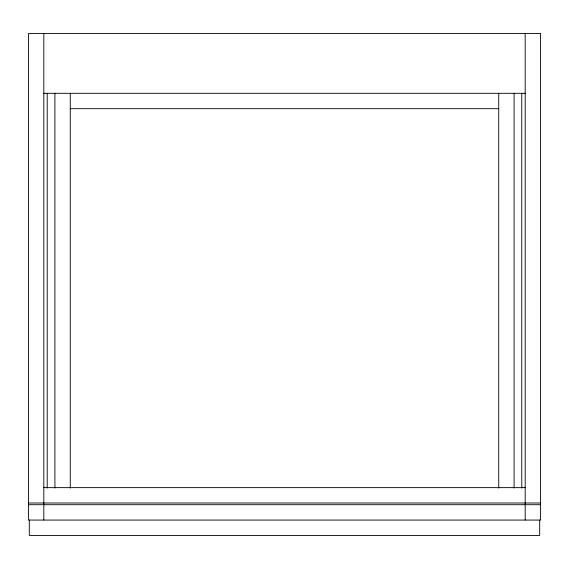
<?xml version="1.0" encoding="UTF-8"?>
<svg xmlns="http://www.w3.org/2000/svg" width="569" height="569" viewBox="0 0 569 569"><rect width="100%" height="100%" fill="white"/><g stroke="black" fill="none" stroke-linecap="round" stroke-linejoin="round"><path stroke-width="0.85" d="M43.813 93.316L525.187 93.316M70.272 108.679L498.729 108.679M43.813 487.633L525.187 487.633M28.45 502.996L540.55 502.996M28.45 504.703L540.55 504.703M539.697 520.066L539.697 535.429L29.304 535.429L29.304 520.066M525.187 33.571L525.187 520.066M521.773 93.316L521.773 488.06M514.091 93.316L514.091 488.06M498.729 93.316L498.729 488.06M70.272 93.316L70.272 488.06M54.909 93.316L54.909 488.06M47.227 93.316L47.227 488.06M43.813 33.571L43.813 520.066M540.55 33.571L28.45 33.571L28.45 520.066L540.55 520.066L540.55 33.571"/></g></svg>
